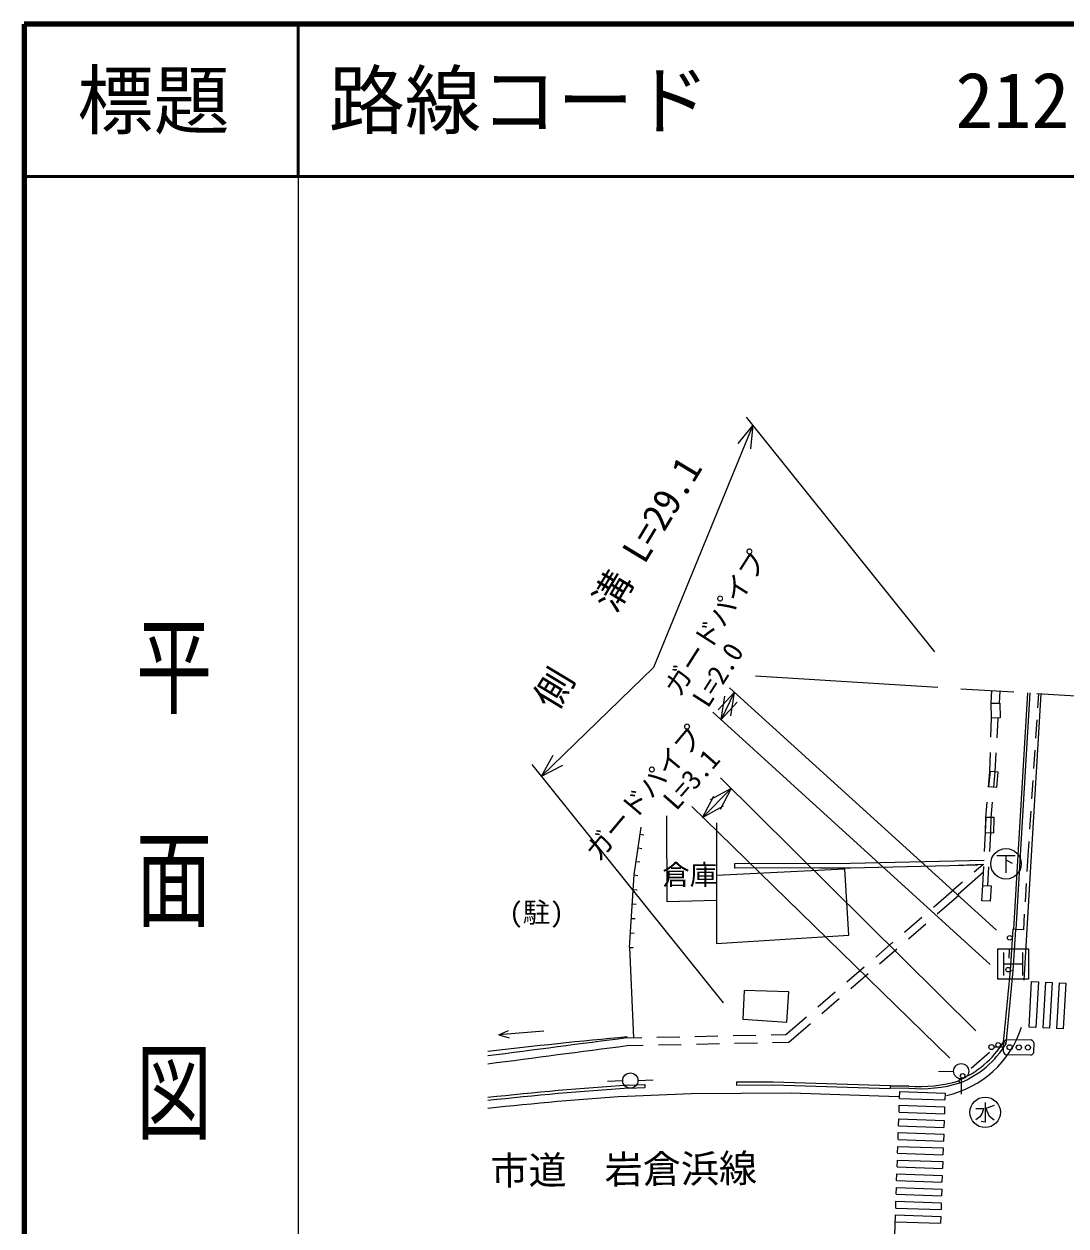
# Model space of a CAD drawing. Units: millimetres, scale not verified. Extents: x 40000 to 680000, y 20000 to 380000.
# Drawn here: x 40000 to 108398, y 301120 to 380000 of the extents above; entities that cross this region are included whole.
import ezdxf
from ezdxf.enums import TextEntityAlignment as Align

# ---------------------------------------------------------------- set-up
doc = ezdxf.new("R2010")
doc.units = ezdxf.units.MM
doc.header["$LTSCALE"] = 1000
doc.linetypes.add('CHAIN', pattern=[18.5, 12, -1.5, 3.5, -1.5])
for name, color, linetype, lineweight in [('M-BGD', 7, 'Continuous', 13), ('M-BGD-EXST', 7, 'Continuous', 13), ('M-BMK', 2, 'CHAIN', 13), ('M-BMK-OTRS', 5, 'Continuous', 13), ('M-STR-HTXT', 7, 'Continuous', 13), ('M-STR-STRC', 7, 'Continuous', 13), ('M-STR-STRD', 7, 'Continuous', 13), ('M-TTL', 2, 'Continuous', 140), ('M-TTL-BAND', 7, 'Continuous', 13), ('M-TTL-LINE', 7, 'Continuous', 50)]:
    doc.layers.add(name, color=color, linetype=linetype, lineweight=lineweight)
doc.layers.add('M-BGD-HTXT', color=7, linetype='Continuous')
doc.layers.add('M-TTL-TXT', color=7, linetype='Continuous')
doc.styles.add('@ＭＳ ゴシック', font='')
doc.styles.add('ＭＳ ゴシック', font='')
doc.styles.get('@ＭＳ ゴシック').set_extended_font_data('@MS Gothic')
doc.styles.get('ＭＳ ゴシック').set_extended_font_data('MS Gothic')

msp = doc.modelspace()

# ---------------------------------------------------------------- linework, layer by layer
at = {"layer": 'M-BGD'}
for p, q in [((103494, 335432), (103529, 336254)), ((104044, 335432), (104080, 336220)), ((106601, 336063), (106539, 335134)), ((103505, 334454), (103494, 335425)), ((103471, 333191), (103505, 334454)), ((104078, 334461), (103505, 334454)), ((103940, 334408), (103945, 334459)), ((103874, 333160), (103940, 334408)), ((106486, 334336), (106406, 333139)), ((103408, 330928), (103443, 332191)), ((103754, 330914), (103821, 332162)), ((106353, 332340), (106273, 331143)), ((103314, 329928), (103408, 330928)), ((103414, 330953), (103320, 329969)), ((103957, 330902), (103414, 330953)), ((103666, 329920), (103754, 330914)), ((103864, 329917), (103957, 330902)), ((103320, 329969), (103864, 329917)), ((106220, 330345), (106140, 329147)), ((103127, 327932), (103221, 328932)), ((103490, 327930), (103578, 328924)), ((106087, 328349), (106007, 327152)), ((103127, 327932), (103101, 326940)), ((103118, 326952), (103127, 327932)), ((103693, 327917), (103127, 327932)), ((103464, 326938), (103490, 327930)), ((103667, 326925), (103693, 327917)), ((80053, 324155), (80515, 327298)), ((80447, 326831), (80694, 326794)), ((103052, 325705), (103118, 326952)), ((103101, 326940), (103667, 326925)), ((103398, 325691), (103464, 326938)), ((80316, 325939), (80563, 325902)), ((105954, 326354), (105892, 325425)), ((80184, 325047), (80432, 325010)), ((94253, 324919), (103021, 325133)), ((105892, 325425), (105830, 324387)), ((86665, 324609), (86669, 324909)), ((92300, 324616), (86665, 324609)), ((86669, 324909), (94253, 324919)), ((92300, 324616), (94253, 324619)), ((94253, 324619), (102608, 324823)), ((101318, 322900), (102979, 324351)), ((103005, 324832), (101334, 324785)), ((102944, 324831), (102374, 324342)), ((102932, 323460), (102998, 324707)), ((103278, 323446), (103345, 324692)), ((79736, 319406), (80053, 324155)), ((80053, 324155), (80301, 324119)), ((101615, 323692), (101045, 323203)), ((105782, 323588), (105710, 322391)), ((79990, 323205), (80239, 323188)), ((99692, 322036), (101045, 323203)), ((99950, 321599), (101371, 322825)), ((101371, 322825), (101318, 322900)), ((79926, 322255), (80176, 322238)), ((79863, 321305), (80112, 321289)), ((97799, 320403), (98935, 321383)), ((105662, 321592), (105600, 320554)), ((79799, 320355), (80049, 320339)), ((98057, 319966), (99193, 320946)), ((105600, 320554), (105101, 320584)), ((95906, 318770), (97041, 319750)), ((79736, 319406), (80006, 313470)), ((79736, 319406), (79985, 319389)), ((96164, 318333), (97300, 319313)), ((104671, 319280), (104643, 318688)), ((94013, 317137), (95148, 318117)), ((94271, 316700), (95407, 317680)), ((92120, 315505), (93255, 316484)), ((92378, 315067), (93514, 316047)), ((90009, 313684), (91362, 314851)), ((71175, 313653), (71801, 313943)), ((90200, 313188), (91621, 314414)), ((74119, 313912), (71175, 313653)), ((71175, 313653), (71842, 313477)), ((79579, 313461), (80545, 313482)), ((81545, 313503), (83045, 313535)), ((84045, 313557), (85544, 313589)), ((86544, 313610), (88044, 313642)), ((89043, 313664), (90009, 313684)), ((89144, 313166), (90200, 313188)), ((79590, 312961), (80646, 312984)), ((81646, 313005), (83145, 313037)), ((84145, 313059), (85645, 313091)), ((86645, 313112), (88144, 313144)), ((103380, 312508), (102184, 311462))]:
    msp.add_line(p, q, dxfattribs=at)
for points in [[(103494, 335425), (104066, 335432), (104078, 334461)], [(85448, 327587), (85454, 322488), (82209, 322401), (82194, 328033)]]:
    msp.add_lwpolyline(points, dxfattribs=at)
for points in [[(93884, 324531), (85454, 324113), (85454, 319659), (94151, 320207)], [(102932, 323460), (103481, 323433), (103432, 322432), (102883, 322459)], [(90200, 316487), (87268, 316584), (87179, 314690), (90072, 314503)]]:
    msp.add_lwpolyline(points, close=True, dxfattribs=at)
for centre in [(104707, 320029), (104607, 317938), (103945, 313001), (101619, 310968)]:
    msp.add_circle(centre, 150, dxfattribs=at)
for centre, radius, start, end in [((108377, -4067), 318895, 95.17693, 96.82998), ((878476, -5879683), 6244459, 97.35039, 97.43483), ((-8405457, 65137992), 65377983, 277.44906, 277.45714)]:
    msp.add_arc(centre, radius, start, end, dxfattribs=at)
at = {"layer": 'M-BGD-EXST'}
for p, q in [((103860, 325440), (105060, 325440)), ((104460, 325440), (104460, 324290)), ((104460, 325140), (104860, 324940)), ((101020, 311259), (100020, 311231)), ((79300, 310641), (78301, 310603)), ((80300, 310675), (81299, 310703)), ((101519, 310773), (101519, 309773)), ((103092, 309229), (103092, 307929)), ((102492, 308829), (102992, 308829)), ((102892, 308529), (102742, 308279)), ((102992, 308829), (102892, 308529)), ((103692, 309029), (103142, 308829)), ((103142, 308829), (103342, 308379)), ((102742, 308279), (102492, 308079)), ((103092, 307929), (102842, 307979)), ((103342, 308379), (103492, 308229)), ((103492, 308229), (103692, 308079))]:
    msp.add_line(p, q, dxfattribs=at)
for centre, radius in [((104460, 324890), 1000), ((101520, 311273), 500), ((79800, 310661), 500), ((103092, 308579), 1000)]:
    msp.add_circle(centre, radius, dxfattribs=at)
at = {"layer": 'M-BMK'}
msp.add_line((88013, 337222), (110900, 335795), dxfattribs=at)
at = {"layer": 'M-BMK-OTRS'}
for p, q in [((106595, 317145), (106428, 314148)), ((107044, 317120), (106878, 314123)), ((107044, 317120), (107494, 317095)), ((107494, 317095), (107327, 314098)), ((107943, 317070), (107776, 314073)), ((107943, 317070), (108392, 317045)), ((108392, 317045), (108225, 314047)), ((107327, 314098), (106878, 314123)), ((108225, 314047), (107776, 314073)), ((97472, 309493), (100450, 309388)), ((100466, 309838), (100450, 309388)), ((97440, 308594), (97456, 309043)), ((97440, 308594), (100418, 308489)), ((97456, 309043), (100434, 308938)), ((100434, 308938), (100418, 308489)), ((97409, 307694), (97425, 308144)), ((97409, 307694), (100387, 307589)), ((97425, 308144), (100402, 308039)), ((100402, 308039), (100387, 307589)), ((97377, 306795), (97393, 307244)), ((97393, 307244), (100371, 307140)), ((100371, 307140), (100355, 306690)), ((97345, 305895), (97361, 306345)), ((97361, 306345), (100339, 306240)), ((97377, 306795), (100355, 306690)), ((100339, 306240), (100323, 305790)), ((97314, 304996), (97330, 305445)), ((97330, 305445), (100307, 305341)), ((97345, 305895), (100323, 305790)), ((100307, 305341), (100292, 304891)), ((97282, 304096), (97298, 304546)), ((97298, 304546), (100276, 304441)), ((97314, 304996), (100292, 304891)), ((97282, 304096), (100260, 303991)), ((100276, 304441), (100260, 303991)), ((97250, 303197), (97266, 303647)), ((97250, 303197), (100228, 303092)), ((97266, 303647), (100244, 303542)), ((100244, 303542), (100228, 303092)), ((97219, 302297), (97235, 302747)), ((97219, 302297), (100197, 302193)), ((97235, 302747), (100212, 302642)), ((100212, 302642), (100197, 302193)), ((97155, 300499), (97203, 301848)), ((97187, 301398), (100165, 301293)), ((97203, 301848), (100181, 301743)), ((100181, 301743), (100165, 301293))]:
    msp.add_line(p, q, dxfattribs=at)
for points in [[(105658, 317243), (106070, 324322), (106773, 336052)], [(106428, 314148), (105979, 314173), (106146, 317170), (106595, 317145)], [(97409, 309603), (90363, 309832), (83787, 309800), (79584, 309626)], [(97472, 309493), (97488, 309943), (100466, 309838)]]:
    msp.add_lwpolyline(points, dxfattribs=at)
for centre, radius, start, end in [((99129, 316195), 6659, 282.35041, 342.19075), ((92629, 107403), 202643, 93.69112, 96.28277)]:
    msp.add_arc(centre, radius, start, end, dxfattribs=at)
at = {"layer": 'M-STR-HTXT'}
for p, q in [((99798, 338801), (87428, 354207)), ((87851, 353681), (86865, 352464)), ((87851, 353681), (87698, 352122)), ((86626, 336141), (85567, 334988)), ((86626, 336141), (85758, 334350)), ((103830, 320540), (86308, 336430)), ((86626, 336141), (86377, 334595)), ((85758, 334350), (86007, 335896)), ((85758, 334350), (86817, 335503)), ((103419, 318288), (85215, 334844)), ((85917, 315769), (73367, 331401)), ((73970, 330650), (74735, 332016)), ((73970, 330650), (75361, 331370)), ((102472, 313926), (85718, 330537)), ((86428, 329832), (84545, 327937)), ((86428, 329832), (85051, 329085)), ((86428, 329832), (85690, 328451)), ((84545, 327937), (85283, 329318)), ((100779, 312125), (83835, 328642)), ((84545, 327937), (85921, 328684))]:
    msp.add_line(p, q, dxfattribs=at)
msp.add_lwpolyline([(87851, 353681), (81322, 337766), (73970, 330650)], dxfattribs=at)
at = {"layer": 'M-STR-STRC'}
for p, q in [((103928, 317316), (103928, 319316)), ((103928, 319316), (105928, 319316)), ((104303, 319066), (104303, 317566)), ((105553, 319066), (105553, 317566)), ((105928, 319316), (105928, 317316)), ((104303, 318316), (105553, 318316)), ((105928, 317316), (103928, 317316)), ((104299, 312553), (104306, 313153)), ((104509, 313350), (106109, 313330)), ((104302, 312853), (103669, 312861)), ((106298, 312528), (106306, 313128)), ((106096, 312330), (104496, 312350))]:
    msp.add_line(p, q, dxfattribs=at)
for centre in [(103502, 312863), (104702, 312848), (105302, 312840), (105902, 312833)]:
    msp.add_circle(centre, 167, dxfattribs=at)
for centre, radius, start, end in [((104574, 313081), 277, 103.58748, 164.96042), ((106019, 313045), 299, 16.05302, 72.49488), ((104576, 312626), 288, 194.80546, 253.74244), ((105988, 312643), 331, 288.97793, 339.56997)]:
    msp.add_arc(centre, radius, start, end, dxfattribs=at)
at = {"layer": 'M-STR-STRD'}
for p, q in [((104742, 317876), (104285, 313171)), ((104464, 313072), (104942, 317857)), ((104464, 313072), (104285, 313171)), ((79681, 310360), (80749, 310411)), ((79691, 310160), (80757, 310211)), ((80749, 310411), (80757, 310211)), ((86760, 310570), (86763, 310370)), ((96862, 310342), (96856, 310142)), ((98092, 310155), (96856, 310142)), ((98089, 310305), (96861, 310293)), ((101433, 310508), (101359, 310697))]:
    msp.add_line(p, q, dxfattribs=at)
for points in [[(105875, 336108), (105243, 325464), (104951, 320592)], [(106024, 336099), (105393, 325455), (105101, 320584)], [(86760, 310570), (89170, 310579), (96862, 310342)], [(86763, 310370), (89168, 310379), (96856, 310142)]]:
    msp.add_lwpolyline(points, dxfattribs=at)
msp.add_lwpolyline([(104942, 317857), (105101, 320584), (104901, 320595), (104742, 317876)], close=True, dxfattribs=at)
for centre, radius, start, end in [((99010, 316441), 6206, 292.23668, 328.20002), ((98998, 316459), 6430, 292.25706, 328.2204), ((93332, 103596), 207214, 93.77723, 96.3391), ((93002, 106437), 204158, 93.73831, 96.34116), ((98804, 319346), 9069, 265.4756, 286.48336), ((98811, 319341), 9214, 265.52498, 286.53274)]:
    msp.add_arc(centre, radius, start, end, dxfattribs=at)
at = {"layer": 'M-TTL'}
for p, q in [((40000, 380000), (40000, 20000)), ((680000, 380000), (40000, 380000))]:
    msp.add_line(p, q, dxfattribs=at)
at = {"layer": 'M-TTL-BAND'}
msp.add_line((58000, 370000), (58000, 20000), dxfattribs=at)
at = {"layer": 'M-TTL-LINE'}
for p, q in [((58000, 380000), (58000, 370000)), ((40000, 370000), (680000, 370000))]:
    msp.add_line(p, q, dxfattribs=at)

# ---------------------------------------------------------------- texts
at = {"layer": 'M-BGD', "style": 'ＭＳ ゴシック'}
msp.add_text('倉庫', height=1320, dxfattribs=at).set_placement((81899, 323111), align=Align.BOTTOM_LEFT)
msp.add_text('(駐)', height=1320, dxfattribs=at).set_placement((73643, 321693), align=Align.MIDDLE_CENTER)
at = {"layer": 'M-BGD-HTXT', "style": 'ＭＳ ゴシック'}
msp.add_text('市道\u3000岩倉浜線', height=1833, rotation=0.587, dxfattribs=at).set_placement((79381, 303364), align=Align.BOTTOM_CENTER)
at = {"layer": 'M-STR-HTXT', "style": 'ＭＳ ゴシック'}
for s, height, rotation, p in [('側\u3000\u3000溝 L=29.1', 1833, 58.924, (80225, 342578)), ('ガードパイプ', 1320, 57.537, (86269, 340120)), ('L=2.0', 1320, 57.537, (86437, 336726)), ('ガードパイプ', 1320, 50.071, (81498, 328845)), ('L=3.1', 1320, 48.652, (84598, 329737))]:
    msp.add_text(s, height=height, rotation=rotation, dxfattribs=at).set_placement(p, align=Align.BOTTOM_CENTER)
at = {"layer": 'M-TTL-BAND', "style": '@ＭＳ ゴシック', "width": 1.4}
msp.add_text('平  面  図', height=3666, rotation=270, dxfattribs=at).set_placement((49777, 306475), align=Align.MIDDLE_RIGHT)
at = {"layer": 'M-TTL-TXT', "style": 'ＭＳ ゴシック'}
msp.add_text('標題', height=3666, dxfattribs=at).set_placement((48500, 375000), align=Align.MIDDLE_CENTER)
for s, p in [('路線コード', (60000, 375000)), ('212', (101142, 375000))]:
    msp.add_text(s, height=3666, dxfattribs=at).set_placement(p, align=Align.MIDDLE_LEFT)

doc.saveas('drawing.dxf')
